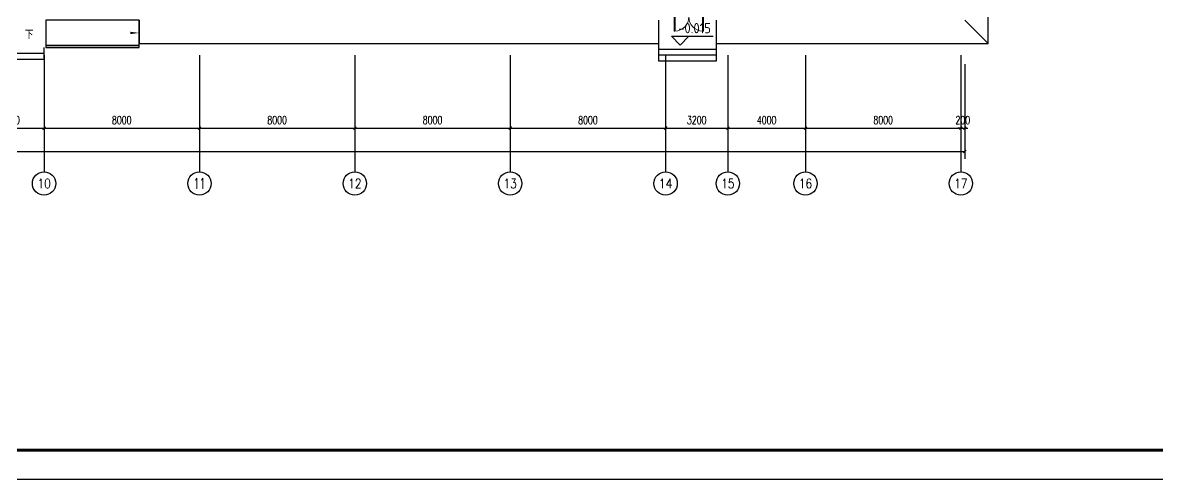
# Model space of a CAD drawing. Extents: x 1725663 to 4653551, y -550461 to 248782.
# Drawn here: x 2118950 to 2177363, y -131412 to -107911 of the extents above; entities that cross this region are included whole.
import ezdxf
from ezdxf.enums import TextEntityAlignment as Align

# ---------------------------------------------------------------- set-up
doc = ezdxf.new("R2010")
doc.units = 0
doc.header["$LTSCALE"] = 1000
for name, color, linetype in [('0-底图', 7, 'Continuous'), ('A-ANNO-IDEN', 3, 'Continuous'), ('A-ANNO-IDEN-LEVL', 3, 'Continuous'), ('A-ANNO-TXT', 7, 'Continuous'), ('AXIS', 3, 'Continuous'), ('AXIS_TEXT', 7, 'Continuous'), ('BTTK', 7, 'Continuous'), ('E2-楼梯、坡道', 52, 'Continuous'), ('GROUND', 2, 'Continuous'), ('PUB_TITLE', 4, 'Continuous'), ('WINDOW', 4, 'Continuous')]:
    doc.layers.add(name, color=color, linetype=linetype)
doc.styles.add('-黑体_T3', font='', dxfattribs={"width": 0.8})
doc.styles.add('_TCH_AXIS', font='COMPLEX', dxfattribs={"bigfont": 'GBCBIG'})
doc.styles.add('A_DIM_T3', font='SIMPLEX', dxfattribs={"width": 0.7, "bigfont": 'HZ'})
doc.styles.add('COMPLEX', font='COMPLEX')
doc.styles.add('HZ(TK)', font='geniso.shx', dxfattribs={"width": 0.9, "bigfont": 'hztxt.shx'})
doc.styles.get("Standard").update_dxf_attribs({"font": 'geniso.shx', "bigfont": 'hztxt.shx'})
doc.styles.get('-黑体_T3').set_extended_font_data('SimHei')
doc.dimstyles.new('_TCH_ARCH&&150', dxfattribs={"dimtxt": 420, "dimasz": 150, "dimexe": 375, "dimexo": 450, "dimgap": 202.5, "dimtad": 1, "dimdec": 0, "dimzin": 0, "dimdsep": 46, "dimtxsty": 'A_DIM_T3', "dimblk": 'ARCHTICK', "dimcen": 0.09, "dimclrt": 7, "dimazin": 2, "dimtfac": 1, "dimtdec": 0, "dimtix": 1, "dimtmove": 2, "dimatfit": 3, "dimfxl": 150, "dimtolj": 1, "dimtzin": 0, "dimarcsym": 0})

# ---------------------------------------------------------------- blocks, each defined once
blk = doc.blocks.new('vhtemplate_2020年新竖式图框_A0')
at = {"layer": 'PUB_TITLE', "color": 7}
blk.add_lwpolyline([(0, 0), (1189, 0), (1189, 841), (0, 841)], close=True, dxfattribs=at)
at = {"layer": 'PUB_TITLE', "const_width": 1}
blk.add_lwpolyline([(25, 10), (1179, 10), (1179, 831), (25, 831)], close=True, dxfattribs=at)
at = {"layer": 'BTTK', "color": 4, "style": 'HZ(TK)', "width": 0.9}
for tag, p in [('合作单位', (1144, 743.5)), ('建设单位', (1144, 209.5)), ('工程名称', (1144, 176.5)), ('子项名称', (1154, 160)), ('图纸名称', (1144, 141))]:
    blk.add_attdef(tag, text='', height=3.5, dxfattribs=at).set_placement(p, align=Align.MIDDLE_CENTER)
for tag, p in [('注册证书号', (1156.5, 309.01)), ('注册印章号', (1156.5, 301.01)), ('设计号', (1154, 193)), ('图别', (1137.75, 34)), ('图号', (1170.25, 34)), ('版本号', (1137.75, 26)), ('日期', (1170.25, 26))]:
    blk.add_attdef(tag, text='', height=3.5, dxfattribs=at).set_placement(p, align=Align.MIDDLE)
blk = doc.blocks.new('_ArchTick')
at = {"color": 0, "linetype": 'ByBlock', "const_width": 0.4}
blk.add_lwpolyline([(-0.5, -0.5), (0.5, 0.5)], dxfattribs=at)
blk = doc.blocks.new('*D726')
at = {"layer": 'AXIS', "color": 0, "lineweight": -2, "transparency": 16777216}
for p, q in [((1497007, -28905), (1497007, -33780)), ((1604207, -28905), (1604207, -33780)), ((1497007, -33405), (1604207, -33405))]:
    blk.add_line(p, q, dxfattribs=at)
at = {"layer": 'Defpoints', "color": 0, "transparency": 16777216}
for p in [(1497007, -28455), (1604207, -28455), (1604207, -33405)]:
    blk.add_point(p, dxfattribs=at)
at = {"layer": 'AXIS', "color": 0, "lineweight": -2, "transparency": 16777216, "xscale": 150, "yscale": 150, "zscale": 150, "rotation": 180}
blk.add_blockref('_ArchTick', (1497007, -33405), dxfattribs=at)
at = {"layer": 'AXIS', "color": 0, "lineweight": -2, "transparency": 16777216, "xscale": 150, "yscale": 150, "zscale": 150}
blk.add_blockref('_ArchTick', (1604207, -33405), dxfattribs=at)
at = {"layer": 'AXIS', "color": 7, "transparency": 16777216, "insert": (1550607, -32992), "char_height": 420, "attachment_point": 5, "style": 'A_DIM_T3'}
blk.add_mtext('\\A1;107200', dxfattribs=at)
blk = doc.blocks.new('*D736')
at = {"layer": 'AXIS', "color": 0, "lineweight": -2, "transparency": 16777216}
for p, q in [((1553307, -28905), (1553307, -32580)), ((1556807, -28905), (1556807, -32580)), ((1553307, -32205), (1556807, -32205))]:
    blk.add_line(p, q, dxfattribs=at)
at = {"layer": 'Defpoints', "color": 0, "transparency": 16777216}
for p in [(1553307, -28455), (1556807, -28455), (1556807, -32205)]:
    blk.add_point(p, dxfattribs=at)
at = {"layer": 'AXIS', "color": 0, "lineweight": -2, "transparency": 16777216, "xscale": 150, "yscale": 150, "zscale": 150, "rotation": 180}
blk.add_blockref('_ArchTick', (1553307, -32205), dxfattribs=at)
at = {"layer": 'AXIS', "color": 0, "lineweight": -2, "transparency": 16777216, "xscale": 150, "yscale": 150, "zscale": 150}
blk.add_blockref('_ArchTick', (1556807, -32205), dxfattribs=at)
at = {"layer": 'AXIS', "color": 7, "transparency": 16777216, "insert": (1555057, -31792), "char_height": 420, "attachment_point": 5, "style": 'A_DIM_T3'}
blk.add_mtext('\\A1;3500', dxfattribs=at)
blk = doc.blocks.new('*D737')
at = {"layer": 'AXIS', "color": 0, "lineweight": -2, "transparency": 16777216}
for p, q in [((1556807, -28905), (1556807, -32580)), ((1564807, -28905), (1564807, -32580)), ((1556807, -32205), (1564807, -32205))]:
    blk.add_line(p, q, dxfattribs=at)
at = {"layer": 'Defpoints', "color": 0, "transparency": 16777216}
for p in [(1556807, -28455), (1564807, -28455), (1564807, -32205)]:
    blk.add_point(p, dxfattribs=at)
at = {"layer": 'AXIS', "color": 0, "lineweight": -2, "transparency": 16777216, "xscale": 150, "yscale": 150, "zscale": 150, "rotation": 180}
blk.add_blockref('_ArchTick', (1556807, -32205), dxfattribs=at)
at = {"layer": 'AXIS', "color": 0, "lineweight": -2, "transparency": 16777216, "xscale": 150, "yscale": 150, "zscale": 150}
blk.add_blockref('_ArchTick', (1564807, -32205), dxfattribs=at)
at = {"layer": 'AXIS', "color": 7, "transparency": 16777216, "insert": (1560807, -31792), "char_height": 420, "attachment_point": 5, "style": 'A_DIM_T3'}
blk.add_mtext('\\A1;8000', dxfattribs=at)
blk = doc.blocks.new('*D738')
at = {"layer": 'AXIS', "color": 0, "lineweight": -2, "transparency": 16777216}
for p, q in [((1564807, -28905), (1564807, -32580)), ((1572807, -28905), (1572807, -32580)), ((1564807, -32205), (1572807, -32205))]:
    blk.add_line(p, q, dxfattribs=at)
at = {"layer": 'Defpoints', "color": 0, "transparency": 16777216}
for p in [(1564807, -28455), (1572807, -28455), (1572807, -32205)]:
    blk.add_point(p, dxfattribs=at)
at = {"layer": 'AXIS', "color": 0, "lineweight": -2, "transparency": 16777216, "xscale": 150, "yscale": 150, "zscale": 150, "rotation": 180}
blk.add_blockref('_ArchTick', (1564807, -32205), dxfattribs=at)
at = {"layer": 'AXIS', "color": 0, "lineweight": -2, "transparency": 16777216, "xscale": 150, "yscale": 150, "zscale": 150}
blk.add_blockref('_ArchTick', (1572807, -32205), dxfattribs=at)
at = {"layer": 'AXIS', "color": 7, "transparency": 16777216, "insert": (1568807, -31792), "char_height": 420, "attachment_point": 5, "style": 'A_DIM_T3'}
blk.add_mtext('\\A1;8000', dxfattribs=at)
blk = doc.blocks.new('*D739')
at = {"layer": 'AXIS', "color": 0, "lineweight": -2, "transparency": 16777216}
for p, q in [((1572807, -28905), (1572807, -32580)), ((1580807, -28905), (1580807, -32580)), ((1572807, -32205), (1580807, -32205))]:
    blk.add_line(p, q, dxfattribs=at)
at = {"layer": 'Defpoints', "color": 0, "transparency": 16777216}
for p in [(1572807, -28455), (1580807, -28455), (1580807, -32205)]:
    blk.add_point(p, dxfattribs=at)
at = {"layer": 'AXIS', "color": 0, "lineweight": -2, "transparency": 16777216, "xscale": 150, "yscale": 150, "zscale": 150, "rotation": 180}
blk.add_blockref('_ArchTick', (1572807, -32205), dxfattribs=at)
at = {"layer": 'AXIS', "color": 0, "lineweight": -2, "transparency": 16777216, "xscale": 150, "yscale": 150, "zscale": 150}
blk.add_blockref('_ArchTick', (1580807, -32205), dxfattribs=at)
at = {"layer": 'AXIS', "color": 7, "transparency": 16777216, "insert": (1576807, -31792), "char_height": 420, "attachment_point": 5, "style": 'A_DIM_T3'}
blk.add_mtext('\\A1;8000', dxfattribs=at)
blk = doc.blocks.new('*D740')
at = {"layer": 'AXIS', "color": 0, "lineweight": -2, "transparency": 16777216}
for p, q in [((1580807, -28905), (1580807, -32580)), ((1588807, -28905), (1588807, -32580)), ((1580807, -32205), (1588807, -32205))]:
    blk.add_line(p, q, dxfattribs=at)
at = {"layer": 'Defpoints', "color": 0, "transparency": 16777216}
for p in [(1580807, -28455), (1588807, -28455), (1588807, -32205)]:
    blk.add_point(p, dxfattribs=at)
at = {"layer": 'AXIS', "color": 0, "lineweight": -2, "transparency": 16777216, "xscale": 150, "yscale": 150, "zscale": 150, "rotation": 180}
blk.add_blockref('_ArchTick', (1580807, -32205), dxfattribs=at)
at = {"layer": 'AXIS', "color": 0, "lineweight": -2, "transparency": 16777216, "xscale": 150, "yscale": 150, "zscale": 150}
blk.add_blockref('_ArchTick', (1588807, -32205), dxfattribs=at)
at = {"layer": 'AXIS', "color": 7, "transparency": 16777216, "insert": (1584807, -31792), "char_height": 420, "attachment_point": 5, "style": 'A_DIM_T3'}
blk.add_mtext('\\A1;8000', dxfattribs=at)
blk = doc.blocks.new('*D741')
at = {"layer": 'AXIS', "color": 0, "lineweight": -2, "transparency": 16777216}
for p, q in [((1588807, -28905), (1588807, -32580)), ((1592007, -28905), (1592007, -32580)), ((1588807, -32205), (1592007, -32205))]:
    blk.add_line(p, q, dxfattribs=at)
at = {"layer": 'Defpoints', "color": 0, "transparency": 16777216}
for p in [(1588807, -28455), (1592007, -28455), (1592007, -32205)]:
    blk.add_point(p, dxfattribs=at)
at = {"layer": 'AXIS', "color": 0, "lineweight": -2, "transparency": 16777216, "xscale": 150, "yscale": 150, "zscale": 150, "rotation": 180}
blk.add_blockref('_ArchTick', (1588807, -32205), dxfattribs=at)
at = {"layer": 'AXIS', "color": 0, "lineweight": -2, "transparency": 16777216, "xscale": 150, "yscale": 150, "zscale": 150}
blk.add_blockref('_ArchTick', (1592007, -32205), dxfattribs=at)
at = {"layer": 'AXIS', "color": 7, "transparency": 16777216, "insert": (1590407, -31792), "char_height": 420, "attachment_point": 5, "style": 'A_DIM_T3'}
blk.add_mtext('\\A1;3200', dxfattribs=at)
blk = doc.blocks.new('*D742')
at = {"layer": 'AXIS', "color": 0, "lineweight": -2, "transparency": 16777216}
for p, q in [((1592007, -28905), (1592007, -32580)), ((1596007, -28905), (1596007, -32580)), ((1592007, -32205), (1596007, -32205))]:
    blk.add_line(p, q, dxfattribs=at)
at = {"layer": 'Defpoints', "color": 0, "transparency": 16777216}
for p in [(1592007, -28455), (1596007, -28455), (1596007, -32205)]:
    blk.add_point(p, dxfattribs=at)
at = {"layer": 'AXIS', "color": 0, "lineweight": -2, "transparency": 16777216, "xscale": 150, "yscale": 150, "zscale": 150, "rotation": 180}
blk.add_blockref('_ArchTick', (1592007, -32205), dxfattribs=at)
at = {"layer": 'AXIS', "color": 0, "lineweight": -2, "transparency": 16777216, "xscale": 150, "yscale": 150, "zscale": 150}
blk.add_blockref('_ArchTick', (1596007, -32205), dxfattribs=at)
at = {"layer": 'AXIS', "color": 7, "transparency": 16777216, "insert": (1594007, -31792), "char_height": 420, "attachment_point": 5, "style": 'A_DIM_T3'}
blk.add_mtext('\\A1;4000', dxfattribs=at)
blk = doc.blocks.new('*D743')
at = {"layer": 'AXIS', "color": 0, "lineweight": -2, "transparency": 16777216}
for p, q in [((1596007, -28905), (1596007, -32580)), ((1604007, -28905), (1604007, -32580)), ((1596007, -32205), (1604007, -32205))]:
    blk.add_line(p, q, dxfattribs=at)
at = {"layer": 'Defpoints', "color": 0, "transparency": 16777216}
for p in [(1596007, -28455), (1604007, -28455), (1604007, -32205)]:
    blk.add_point(p, dxfattribs=at)
at = {"layer": 'AXIS', "color": 0, "lineweight": -2, "transparency": 16777216, "xscale": 150, "yscale": 150, "zscale": 150, "rotation": 180}
blk.add_blockref('_ArchTick', (1596007, -32205), dxfattribs=at)
at = {"layer": 'AXIS', "color": 0, "lineweight": -2, "transparency": 16777216, "xscale": 150, "yscale": 150, "zscale": 150}
blk.add_blockref('_ArchTick', (1604007, -32205), dxfattribs=at)
at = {"layer": 'AXIS', "color": 7, "transparency": 16777216, "insert": (1600007, -31792), "char_height": 420, "attachment_point": 5, "style": 'A_DIM_T3'}
blk.add_mtext('\\A1;8000', dxfattribs=at)
blk = doc.blocks.new('*D744')
at = {"layer": 'AXIS', "color": 0, "lineweight": -2, "transparency": 16777216}
for p, q in [((1604007, -28905), (1604007, -32580)), ((1604207, -28905), (1604207, -32580)), ((1604007, -32205), (1603857, -32205)), ((1604007, -32205), (1604207, -32205)), ((1604207, -32205), (1604357, -32205))]:
    blk.add_line(p, q, dxfattribs=at)
at = {"layer": 'Defpoints', "color": 0, "transparency": 16777216}
for p in [(1604007, -28455), (1604207, -28455), (1604207, -32205)]:
    blk.add_point(p, dxfattribs=at)
at = {"layer": 'AXIS', "color": 0, "lineweight": -2, "transparency": 16777216, "xscale": 150, "yscale": 150, "zscale": 150}
blk.add_blockref('_ArchTick', (1604007, -32205), dxfattribs=at)
at = {"layer": 'AXIS', "color": 0, "lineweight": -2, "transparency": 16777216, "xscale": 150, "yscale": 150, "zscale": 150, "rotation": 180}
blk.add_blockref('_ArchTick', (1604207, -32205), dxfattribs=at)
at = {"layer": 'AXIS', "color": 7, "transparency": 16777216, "insert": (1604107, -31792), "char_height": 420, "attachment_point": 5, "style": 'A_DIM_T3'}
blk.add_mtext('\\A1;200', dxfattribs=at)
blk = doc.blocks.new('_AXISO')
blk.add_circle((0, 0), 0.5)
at = {"layer": 'AXIS_TEXT', "style": 'COMPLEX', "width": 1.041667}
blk.add_attdef('A', text='', height=0.56, dxfattribs=at).set_placement((-0.25, -0.28), (0.25, -0.28), align=Align.FIT)
blk = doc.blocks.new('$DorLib2D$00000002')
for p, q in [((-0.5, 0), (-0.5, 0.4875)), ((-0.475, 0.4875), (-0.5, 0.4875)), ((-0.475, 0), (-0.475, 0.4875)), ((0.475, 0), (0.475, 0.4875)), ((0.475, 0.4875), (0.5, 0.4875)), ((0.5, 0), (0.5, 0.4875)), ((-0.5, 0), (-0.475, 0)), ((0.5, 0), (0.475, 0))]:
    blk.add_line(p, q)
at = {"lineweight": 13}
for centre, start, end in [((-0.4875, 0), 0, 88.53072), ((0.4875, 0), 91.46928, 180)]:
    blk.add_arc(centre, 0.4875, start, end, dxfattribs=at)
blk = doc.blocks.new('ghj')
at = {"layer": 'A-ANNO-IDEN'}
blk.add_lwpolyline([(1556441.8, -27304.7, 0, 0, 0), (1561707, -27304.7, 0, 120, 0), (1561257, -27304.7, 0, 0, 0)], format="xyseb", dxfattribs=at)
at = {"layer": 'A-ANNO-IDEN-LEVL'}
for p, q in [((1589552.2, -27928.9), (1589102.2, -27478.9)), ((1589102.2, -27478.9), (1591253.1, -27478.9)), ((1589552.2, -27928.9), (1590002.2, -27478.9))]:
    blk.add_line(p, q, dxfattribs=at)
at = {"layer": 'AXIS'}
for p, q in [((1556807, -28454.7), (1556807, -34454.7)), ((1564807, -28454.7), (1564807, -34454.7)), ((1572807, -28454.7), (1572807, -34454.7)), ((1580807, -28454.7), (1580807, -34454.7)), ((1588807, -28454.7), (1588807, -34454.7)), ((1592007, -28454.7), (1592007, -34454.7)), ((1596007, -28454.7), (1596007, -34454.7)), ((1604007, -28454.7), (1604007, -34454.7))]:
    blk.add_line(p, q, dxfattribs=at)
at = {"layer": 'E2-楼梯、坡道'}
for points in [[(1556907, -27954.7), (1561707, -27954.7), (1561707, -26654.7), (1556907, -26654.7)], [(1561707, -28054.7), (1561707, -27954.7), (1556907, -27954.7), (1556907, -28054.7)]]:
    blk.add_lwpolyline(points, close=True, dxfattribs=at)
for points in [[(1591407, -26654.7), (1591407, -28154.7), (1588449.6, -28154.7), (1588449.6, -26654.7)], [(1545207, -28354.7), (1545207, -28654.7), (1556807, -28654.7), (1556807, -28054.7)], [(1545207, -28054.7), (1545207, -28354.7), (1556807, -28354.7), (1556807, -28054.7)], [(1591407, -28154.7), (1591407, -28454.7), (1588449.6, -28454.7), (1588449.6, -28154.7)], [(1591407, -28454.7), (1591407, -28754.7), (1588449.6, -28754.7), (1588449.6, -28454.7)]]:
    blk.add_lwpolyline(points, dxfattribs=at)
at = {"layer": 'GROUND'}
for p, q in [((1605407, -27854.7), (1605407, 54145.3)), ((1561707, -26654.7), (1561707, -27854.7)), ((1591407, -26654.7), (1591407, -27854.7)), ((1604207, -26654.7), (1605407, -27854.7)), ((1561707, -27854.7), (1588449.6, -27854.7)), ((1591407, -27854.7), (1605407, -27854.7))]:
    blk.add_line(p, q, dxfattribs=at)
at = {"layer": 'AXIS'}
ref = blk.add_blockref('_AXISO', (1556807, -35054.7), dxfattribs=dict(at, xscale=1200, yscale=1200, zscale=1200))
ref.add_attrib('A', '10', dxfattribs={"layer": 'AXIS_TEXT', "height": 492.67, "style": '_TCH_AXIS'}).set_placement((1556466.8, -35301.1), (1557147.2, -35301.1), align=Align.FIT)
ref = blk.add_blockref('_AXISO', (1564807, -35054.7), dxfattribs=dict(at, xscale=1200, yscale=1200, zscale=1200))
ref.add_attrib('A', '11', dxfattribs={"layer": 'AXIS_TEXT', "height": 553.14, "style": '_TCH_AXIS'}).set_placement((1564490.9, -35331.3), (1565123.1, -35331.3), align=Align.FIT)
ref = blk.add_blockref('_AXISO', (1572807, -35054.7), dxfattribs=dict(at, xscale=1200, yscale=1200, zscale=1200))
ref.add_attrib('A', '12', dxfattribs={"layer": 'AXIS_TEXT', "height": 492.67, "style": '_TCH_AXIS'}).set_placement((1572466.8, -35301.1), (1573147.2, -35301.1), align=Align.FIT)
ref = blk.add_blockref('_AXISO', (1580807, -35054.7), dxfattribs=dict(at, xscale=1200, yscale=1200, zscale=1200))
ref.add_attrib('A', '13', dxfattribs={"layer": 'AXIS_TEXT', "height": 492.67, "style": '_TCH_AXIS'}).set_placement((1580466.8, -35301.1), (1581147.2, -35301.1), align=Align.FIT)
ref = blk.add_blockref('_AXISO', (1588807, -35054.7), dxfattribs=dict(at, xscale=1200, yscale=1200, zscale=1200))
ref.add_attrib('A', '14', dxfattribs={"layer": 'AXIS_TEXT', "height": 471.11, "style": '_TCH_AXIS'}).set_placement((1588459.3, -35290.3), (1589154.7, -35290.3), align=Align.FIT)
ref = blk.add_blockref('_AXISO', (1592007, -35054.7), dxfattribs=dict(at, xscale=1200, yscale=1200, zscale=1200))
ref.add_attrib('A', '15', dxfattribs={"layer": 'AXIS_TEXT', "height": 492.67, "style": '_TCH_AXIS'}).set_placement((1591666.8, -35301.1), (1592347.2, -35301.1), align=Align.FIT)
ref = blk.add_blockref('_AXISO', (1596007, -35054.7), dxfattribs=dict(at, xscale=1200, yscale=1200, zscale=1200))
ref.add_attrib('A', '16', dxfattribs={"layer": 'AXIS_TEXT', "height": 492.67, "style": '_TCH_AXIS'}).set_placement((1595666.8, -35301.1), (1596347.2, -35301.1), align=Align.FIT)
ref = blk.add_blockref('_AXISO', (1604007, -35054.7), dxfattribs=dict(at, xscale=1200, yscale=1200, zscale=1200))
ref.add_attrib('A', '17', dxfattribs={"layer": 'AXIS_TEXT', "height": 492.67, "style": '_TCH_AXIS'}).set_placement((1603666.8, -35301.1), (1604347.2, -35301.1), align=Align.FIT)
at = {"layer": 'WINDOW', "xscale": -1500, "yscale": 1500, "zscale": -1500, "rotation": 180}
blk.add_blockref('$DorLib2D$00000002', (1589998.1, -26479.7), dxfattribs=at)
at = {"layer": 'A-ANNO-TXT', "color": 7}
blk.add_text('-0.015', height=525, dxfattribs=at).set_placement((1589453.8, -27321.4))
at = {"layer": 'A-ANNO-TXT', "color": 7, "style": '-黑体_T3', "width": 0.8}
blk.add_text('下', height=394.3, dxfattribs=at).set_placement((1555814.1, -27567.2))
at = {"layer": 'AXIS'}
for p1, p2, distance, picture, middle in [((1497007, -28454.7), (1604207, -28454.7), -4950, '*D726', (1550607, -32992.2)), ((1553307, -28454.7), (1556807, -28454.7), -3750, '*D736', (1555057, -31792.2)), ((1556807, -28454.7), (1564807, -28454.7), -3750, '*D737', (1560807, -31792.2)), ((1564807, -28454.7), (1572807, -28454.7), -3750, '*D738', (1568807, -31792.2)), ((1572807, -28454.7), (1580807, -28454.7), -3750, '*D739', (1576807, -31792.2)), ((1580807, -28454.7), (1588807, -28454.7), -3750, '*D740', (1584807, -31792.2)), ((1588807, -28454.7), (1592007, -28454.7), -3750, '*D741', (1590407, -31792.2)), ((1592007, -28454.7), (1596007, -28454.7), -3750, '*D742', (1594007, -31792.2)), ((1596007, -28454.7), (1604007, -28454.7), -3750, '*D743', (1600007, -31792.2)), ((1604007, -28454.7), (1604207, -28454.7), -3750, '*D744', (1604107, -31792.2))]:
    dim = blk.add_aligned_dim(p1=p1, p2=p2, distance=distance, dimstyle='_TCH_ARCH&&150', dxfattribs=at)
    dim.commit()
    dim.dimension.update_dxf_attribs({"geometry": picture, "text_midpoint": middle})

msp = doc.modelspace()

# ---------------------------------------------------------------- block references
at = {"layer": '0-底图', "xscale": 150, "yscale": 150, "zscale": 150}
msp.add_blockref('vhtemplate_2020年新竖式图框_A0', (2031892, -131412), dxfattribs=at)
at = {"layer": '0-底图'}
msp.add_blockref('ghj', (563243, -81133), dxfattribs=at)

doc.saveas('drawing.dxf')
